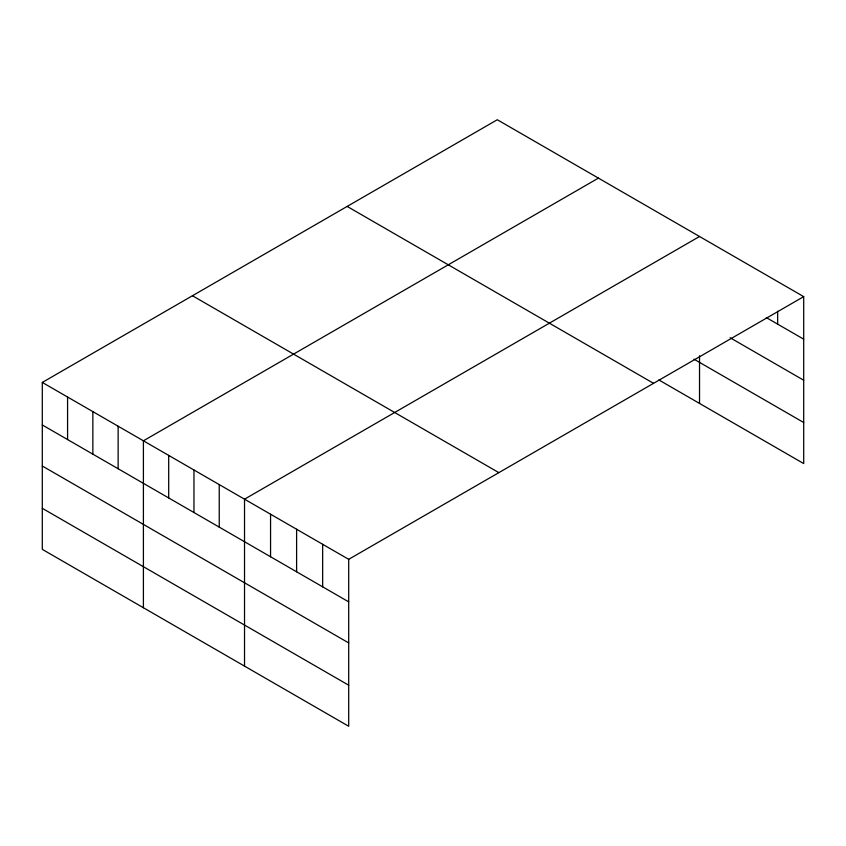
<?xml version="1.0" encoding="UTF-8"?>
<svg xmlns="http://www.w3.org/2000/svg" width="846" height="846" viewBox="0 0 846 846"><rect width="100%" height="100%" fill="white"/><g stroke="black" fill="none" stroke-linecap="round" stroke-linejoin="round"><path stroke-width="1.27" d="M42.3 382.434L348.7 559.333L348.7 726.259L42.3 549.361L42.3 382.434L497.3 119.741L803.7 296.639L803.7 463.566L658.865 379.949M598.418 178.115L143.408 440.808L143.408 607.745M699.526 236.489L244.526 499.182L244.526 666.119M348.7 559.333L803.7 296.639M766.328 317.599L803.7 339.172M730.098 337.723L803.7 380.224M694.027 359.201L803.7 422.514M347.156 206.424L653.546 383.323M192.454 295.74L498.844 472.639M42.3 424.967L348.7 601.866M42.3 466.019L348.7 642.918M42.3 508.319L348.7 685.207M777.654 311.243L777.654 324.134M699.526 355.764L699.526 403.426M322.654 544.295L322.654 586.828M296.608 529.258L296.608 571.79M270.561 514.22L270.561 556.753M219.241 484.589L219.241 527.121M193.967 469.995L193.967 512.528M168.692 455.402L168.692 497.934M118.133 426.215L118.133 468.747M92.859 411.621L92.859 454.154M67.574 397.028L67.574 439.56"/></g></svg>
